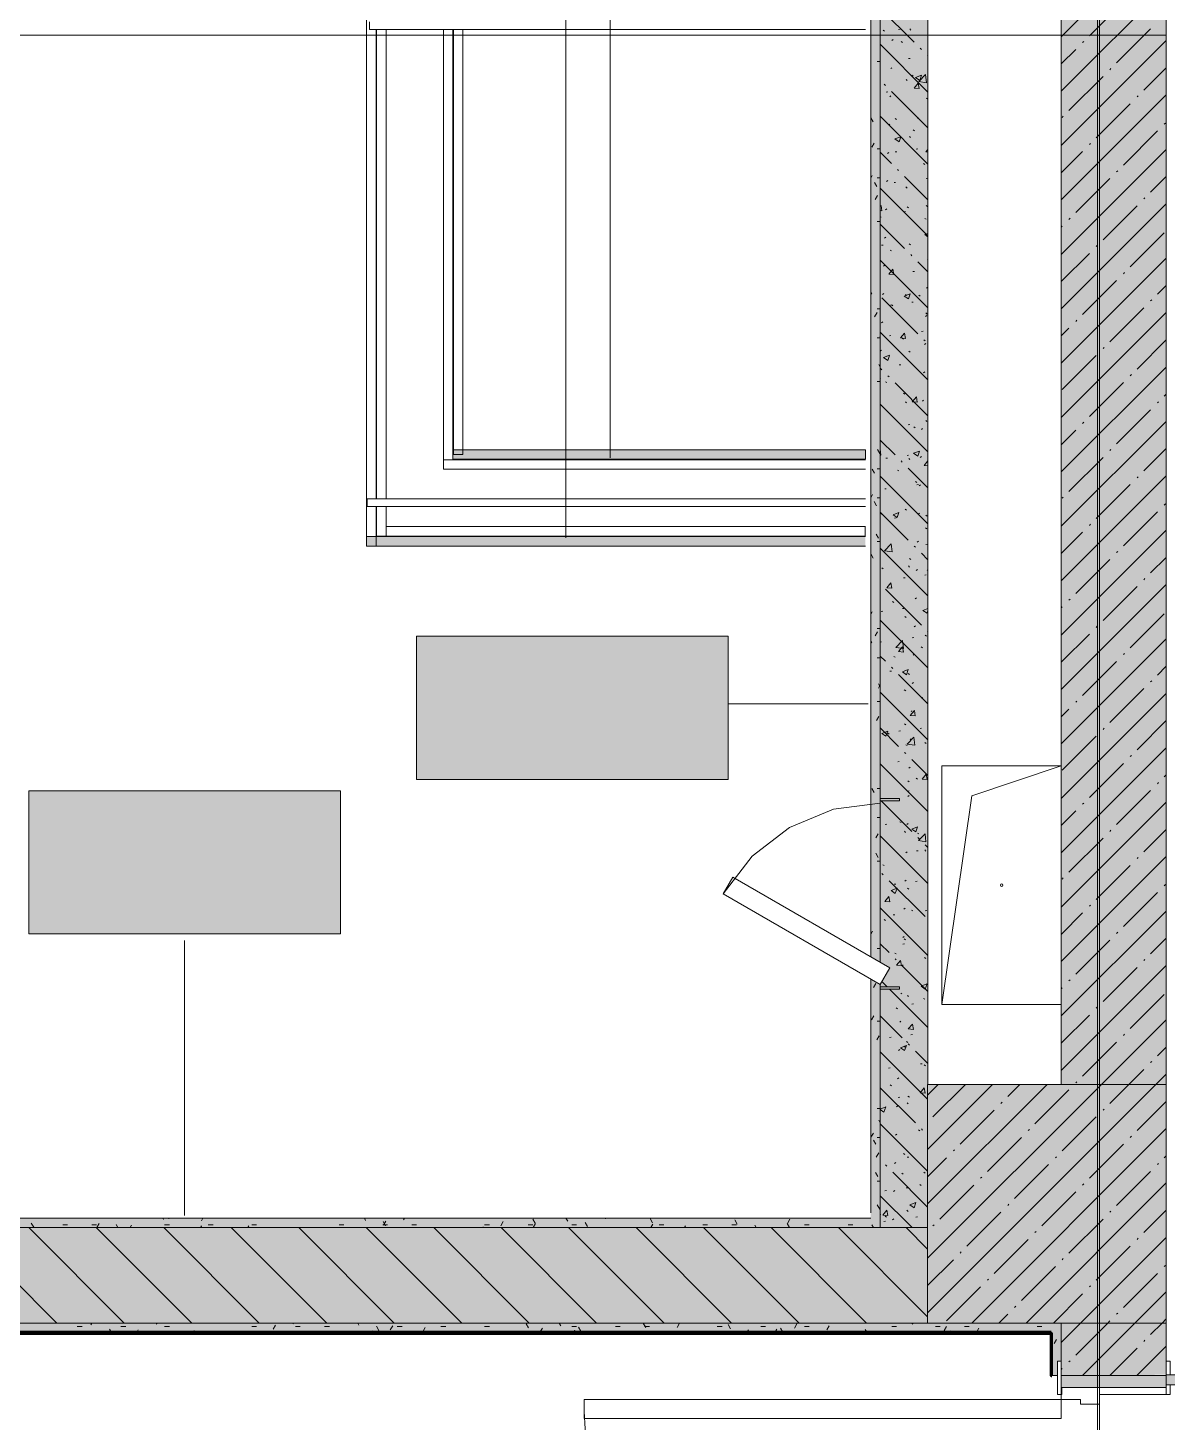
# Model space of a CAD drawing. Header units: millimetres. Extents: x -3817 to 677485, y -22715 to 103890.
# Drawn here: x 409597 to 411985, y 20311 to 23234 of the extents above; entities that cross this region are included whole.
import ezdxf

# ---------------------------------------------------------------- set-up
doc = ezdxf.new("R2010")
doc.units = ezdxf.units.MM
doc.layers.add('PDF _Геометрия', color=7, linetype='Continuous', true_color=0x1d1d1d)
doc.layers.add('PDF _Сплошная заливка', color=7, linetype='Continuous', true_color=0xffffff)

msp = doc.modelspace()

# ---------------------------------------------------------------- hatches: boundary and pattern name
at = {"layer": 'PDF _Сплошная заливка', "transparency": 33554559}
for points in [[(411482.9, 20719), (411482.9, 28819), (411383.6, 28819), (411383.6, 28269), (411423.6, 28269), (411423.6, 28264), (411383.6, 28264), (411383.6, 27825.2), (411403.6, 27813.6), (411383.6, 27779), (411383.6, 27774), (411423.6, 27774), (411423.6, 27769), (411383.6, 27769), (411383.6, 21619), (411423.6, 21619), (411423.6, 21614), (411383.6, 21614), (411383.6, 21275.2), (411403.6, 21263.6), (411383.6, 21229), (411383.6, 21224), (411423.6, 21224), (411423.6, 21219), (411383.6, 21219), (411383.6, 20719)], [(411482.9, 20519), (411982.9, 20519), (411982.9, 21019), (411482.9, 21019), (411482.9, 20927.5)], [(411271.2, 20719), (411363.6, 20719), (411363.6, 20739), (408452.9, 20739), (408452.9, 20719), (410521, 20719)], [(411762.9, 20384), (411982.9, 20384), (411982.9, 20409), (411762.9, 20409), (411762.9, 20389.6)]]:
    msp.add_hatch(color=256, dxfattribs=at).paths.add_polyline_path(points)
h = msp.add_hatch(color=256, dxfattribs=at)
h.paths.add_polyline_path([(411982.9, 17069), (411982.9, 17449), (411762.9, 17449), (411762.9, 17069)], flags=0)
h.paths.add_polyline_path([(411982.9, 21019), (411982.9, 24619), (411762.9, 24619), (411762.9, 21019), (411771.4, 21019)], flags=0)
h.paths.add_polyline_path([(411982.9, 25119), (411982.9, 28519), (411762.9, 28519), (411762.9, 25119), (411887, 25119)], flags=0)
h = msp.add_hatch(color=256, dxfattribs=at)
h.paths.add_polyline_path([(411383.6, 20719), (411383.6, 21229), (411363.6, 21240.6), (411363.6, 20719)], flags=0)
h.paths.add_polyline_path([(411383.6, 21275.2), (411383.6, 25339), (411363.6, 25339), (411363.6, 21286.7), (411381, 21276.7)], flags=0)
h = msp.add_hatch(color=256, dxfattribs=at)
h.paths.add_polyline_path([(411482.9, 20519), (411482.9, 20719), (407462.9, 20719), (407462.9, 20519), (411271.2, 20519)], flags=0)
h.paths.add_polyline_path([(402192.9, 20519), (402222.9, 20519), (402222.9, 20719), (401322.9, 20719), (401322.9, 20519), (401518.8, 20519)], flags=0)
h.paths.add_polyline_path([(403352.9, 20519), (405862.9, 20519), (405862.9, 20719), (403322.9, 20719), (403322.9, 20519)], flags=0)
h.paths.add_polyline_path([(400822.9, 20519), (400822.9, 20719), (394042.9, 20719), (394042.9, 20519), (400018.4, 20519)], flags=0)
h = msp.add_hatch(color=256, dxfattribs=at)
h.paths.add_polyline_path([(411742.9, 20499), (411742.9, 20519), (407492.9, 20518.9), (407492.9, 20511), (407462.9, 20511), (407462.9, 20499), (411741.9, 20499)], flags=0)
h.paths.add_polyline_path([(403352.9, 20499), (406362.9, 20499), (406362.9, 20511), (406332.9, 20511), (406332.9, 20519), (403352.9, 20518.8), (403352.9, 20511), (403322.9, 20511), (403322.9, 20499)], flags=0)
h.paths.add_polyline_path([(402222.9, 20499), (402222.9, 20511), (402192.9, 20511), (402192.9, 20519), (394042.9, 20519), (394042.9, 20499), (402192.9, 20499)], flags=0)
h = msp.add_hatch(color=256, dxfattribs=at)
h.paths.add_polyline_path([(411762.9, 17589), (411762.9, 19279), (411754.9, 19279), (411754.9, 19309), (411742.9, 19309), (411742.9, 17589)], flags=0)
h.paths.add_polyline_path([(411742.9, 20409), (411754.9, 20409), (411756.2, 20439), (411762.9, 20439), (411762.9, 20519), (411742.9, 20519), (411742.9, 20460.3)], flags=0)
h = msp.add_hatch(color=256, dxfattribs=at)
h.paths.add_polyline_path([(411762.9, 17449), (411982.9, 17449), (411982.9, 19309), (411762.9, 19309), (411762.9, 17569)], flags=0)
h.paths.add_polyline_path([(411762.9, 20409), (411982.9, 20410.6), (411982.9, 20519), (411762.9, 20519), (411762.9, 20410.6)], flags=0)

# ---------------------------------------------------------------- linework, layer by layer
at = {"layer": 'PDF _Геометрия', "color": 9, "lineweight": 9, "true_color": 0xc0c0c0}
for points in [[(411982.9, 20439), (411982.9, 20519), (411982.9, 28519), (411762.9, 28519), (411762.9, 25119)], [(411483.6, 21019), (411483.6, 24619)], [(411762.9, 24619), (411762.9, 21019)], [(410495.9, 22329), (410487.9, 22329), (410487.9, 23231), (410487.9, 22329), (410467.9, 22329), (410467.9, 23231), (410467.9, 22309), (411352.6, 22309), (410467.9, 22309), (410467.9, 22329), (411352.6, 22329), (410487.9, 22329), (410487.9, 22337)], [(411352.6, 22189), (410347.9, 22189), (410347.9, 22231), (410347.9, 22169), (410327.9, 22169)], [(410327.9, 22168), (410327.9, 22231), (410327.9, 22169), (411351.9, 22169), (411351.9, 22189)], [(411483.6, 21619), (411483.6, 21219)], [(411363.6, 20739), (408452.9, 20739)], [(407462.9, 20511), (407462.9, 20499), (411741.9, 20499)], [(411742.9, 20409), (411754.9, 20409)], [(411762.9, 20409), (411982.9, 20409)]]:
    msp.add_lwpolyline(points, dxfattribs=at)
at = {"layer": 'PDF _Геометрия', "color": 7, "lineweight": 9}
for points in [[(411383.6, 25039), (411383.6, 21275.2), (411383.6, 25339), (411363.6, 25339)], [(410306.9, 25008), (410306.9, 22148), (410306.9, 25008), (410326.9, 25008), (410326.9, 24147)], [(411363.6, 25019), (411363.6, 21286.7)], [(410724.5, 22165), (410724.5, 23301), (409981.8, 23631.5), (410817.8, 23361.6), (410817.8, 22333)], [(410312.9, 23231), (410312.9, 23247), (410312.9, 23231)], [(410312.9, 23231), (411352.6, 23231), (410312.9, 23231)], [(410326.9, 23231), (410326.9, 22247)], [(411352.6, 22350), (410508.9, 22350), (410508.9, 23231), (410508.9, 22340), (410488.9, 22340), (410488.9, 23231)], [(410307.9, 22247), (411352.6, 22247), (410307.9, 22247)], [(410307.9, 22231), (410307.9, 22247), (410307.9, 22231)], [(410307.9, 22231), (411352.6, 22231), (410307.9, 22231)], [(410326.9, 22231), (410326.9, 22148)], [(410306.9, 22168), (410306.9, 22148), (410306.9, 22168), (411352.6, 22168)], [(410326.9, 22148), (410306.9, 22148), (410326.9, 22148)], [(410308.4, 22148), (410327.9, 22148), (410308.4, 22148)], [(411358.1, 21816.9), (411065.1, 21816.9)], [(411512.9, 21187), (411575.4, 21624.5), (411762.9, 21687)], [(409925.6, 20744.5), (409925.6, 21321.2)], [(411363.6, 21240.6), (411363.6, 20750)], [(411363.6, 20719), (411383.6, 20719), (411383.6, 21229), (411383.6, 20719), (411482.9, 20719)], [(411742.9, 20519), (407492.9, 20519), (411742.9, 20519), (411762.9, 20519), (411762.9, 20439), (411762.9, 20519)], [(411742.9, 20499), (411742.9, 20409)]]:
    msp.add_lwpolyline(points, dxfattribs=at)
at = {"layer": 'PDF _Геометрия', "color": 253, "lineweight": 9, "true_color": 0xaaaaaa}
for points in [[(411838.6, 19067.2), (411838.6, 21334.1), (411838.6, 23834.1)], [(411842.9, 19067.2), (411842.9, 21334.1), (411842.9, 23834.1)], [(407455, 23219), (409482.9, 23219), (411982.9, 23219)], [(411383.6, 21609), (411285.3, 21596.1), (411193.6, 21558.1), (411114.9, 21497.7), (411054.5, 21419)]]:
    msp.add_lwpolyline(points, dxfattribs=at)
at = {"layer": 'PDF _Геометрия', "lineweight": 9}
for points in [[(411762.9, 23215.7), (411982.9, 23435.7)], [(411762.9, 23101.7), (411982.9, 23321.7)], [(411821.9, 23217.7), (411893.2, 23289)], [(411878.9, 23160.7), (411950.2, 23232)], [(411762.9, 22987.6), (411982.9, 23207.6)], [(411762.9, 23158.7), (411793.4, 23189.2)], [(411807.6, 23203.4), (411810, 23205.8)], [(411935.9, 23103.7), (411982.9, 23150.6)], [(411779.1, 23060.9), (411850.4, 23132.2)], [(411864.7, 23146.4), (411867, 23148.8)], [(411762.9, 22873.6), (411982.9, 23093.6)], [(411921.7, 23089.4), (411924.1, 23091.8)], [(411836.2, 23003.9), (411907.4, 23075.1)], [(411764.9, 23046.6), (411767.2, 23049)], [(411978.7, 23032.4), (411981.1, 23034.7)], [(411893.2, 22946.8), (411964.5, 23018.1)], [(411762.9, 22759.5), (411982.9, 22979.5)], [(411762.9, 22930.6), (411807.6, 22975.3)], [(411821.9, 22989.6), (411824.3, 22992)], [(411793.4, 22847), (411864.7, 22918.3)], [(411878.9, 22932.6), (411881.3, 22934.9)], [(411950.2, 22889.8), (411982.9, 22922.5)], [(411762.9, 22645.5), (411982.9, 22865.5)], [(411850.4, 22790), (411921.7, 22861.3)], [(411935.9, 22875.6), (411938.3, 22877.9)], [(411779.1, 22832.8), (411781.5, 22835.2)], [(411762.9, 22816.5), (411764.9, 22818.5)], [(411907.4, 22733), (411978.7, 22804.3)], [(411836.2, 22775.8), (411838.5, 22778.1)], [(411762.9, 22702.5), (411821.9, 22761.5)], [(411762.9, 22531.4), (411982.9, 22751.4)], [(411893.2, 22718.7), (411895.5, 22721.1)], [(411807.6, 22633.2), (411878.9, 22704.5)], [(411964.5, 22676), (411982.9, 22694.4)], [(411950.2, 22661.7), (411952.6, 22664.1)], [(411762.9, 22417.4), (411982.9, 22637.4)], [(411864.7, 22576.2), (411935.9, 22647.5)], [(411762.9, 22588.4), (411779.1, 22604.7)], [(411793.4, 22618.9), (411795.8, 22621.3)], [(411921.7, 22519.1), (411982.9, 22580.3)], [(411764.9, 22476.4), (411836.2, 22547.7)], [(411850.4, 22561.9), (411852.8, 22564.3)], [(411762.9, 22303.3), (411982.9, 22523.3)], [(411907.4, 22504.9), (411909.8, 22507.3)], [(411821.9, 22419.4), (411893.2, 22490.6)], [(411964.5, 22447.9), (411966.8, 22450.2)], [(411978.7, 22462.1), (411982.9, 22466.3)], [(411878.9, 22362.3), (411950.2, 22433.6)], [(411762.9, 22189.3), (411982.9, 22409.3)], [(411762.9, 22360.3), (411793.4, 22390.8)], [(411807.6, 22405.1), (411810, 22407.5)], [(411779.1, 22262.5), (411850.4, 22333.8)], [(411864.7, 22348.1), (411867, 22350.4)], [(411935.9, 22305.3), (411982.9, 22352.2)], [(411762.9, 22075.2), (411982.9, 22295.2)], [(411836.2, 22205.5), (411907.4, 22276.8)], [(411921.7, 22291.1), (411924.1, 22293.4)], [(411764.9, 22248.3), (411767.2, 22250.7)], [(411893.2, 22148.5), (411964.5, 22219.8)], [(411978.7, 22234), (411981.1, 22236.4)], [(411821.9, 22191.3), (411824.3, 22193.6)], [(411762.9, 21961.2), (411982.9, 22181.2)], [(411762.9, 22132.2), (411807.6, 22177)], [(411878.9, 22134.2), (411881.3, 22136.6)], [(411793.4, 22048.7), (411864.7, 22120)], [(411950.2, 22091.5), (411982.9, 22124.2)], [(411935.9, 22077.2), (411938.3, 22079.6)], [(411762.9, 21847.1), (411982.9, 22067.1)], [(411850.4, 21991.7), (411921.7, 22063)], [(411762.9, 22018.2), (411764.9, 22020.2)], [(411779.1, 22034.4), (411781.5, 22036.8)], [(411907.4, 21934.6), (411978.7, 22005.9)], [(411762.9, 21904.2), (411821.9, 21963.2)], [(411762.9, 21733.1), (411982.9, 21953.1)], [(411836.2, 21977.4), (411838.5, 21979.8)], [(411893.2, 21920.4), (411895.5, 21922.8)], [(411807.6, 21834.9), (411878.9, 21906.1)], [(411964.5, 21877.6), (411982.9, 21896.1)], [(411950.2, 21863.4), (411952.6, 21865.7)], [(411762.9, 21619), (411982.9, 21839)], [(411864.7, 21777.8), (411935.9, 21849.1)], [(411762.9, 21790.1), (411779.1, 21806.3)], [(411793.4, 21820.6), (411795.8, 21823)], [(411921.7, 21720.8), (411982.9, 21782)], [(411764.9, 21678), (411836.2, 21749.3)], [(411850.4, 21763.6), (411852.8, 21765.9)], [(411762.9, 21505), (411982.9, 21725)], [(411821.9, 21621), (411893.2, 21692.3)], [(411907.4, 21706.5), (411909.8, 21708.9)], [(411978.7, 21663.8), (411982.9, 21668)], [(411878.9, 21564), (411950.2, 21635.3)], [(411964.5, 21649.5), (411966.8, 21651.9)], [(411762.9, 21390.9), (411982.9, 21610.9)], [(411807.6, 21606.8), (411810, 21609.1)], [(411762.9, 21562), (411793.4, 21592.5)], [(411864.7, 21549.7), (411867, 21552.1)], [(411935.9, 21507), (411982.9, 21553.9)], [(411779.1, 21464.2), (411850.4, 21535.5)], [(411762.9, 21276.9), (411982.9, 21496.9)], [(411921.7, 21492.7), (411924.1, 21495.1)], [(411836.2, 21407.2), (411907.4, 21478.5)], [(411764.9, 21449.9), (411767.2, 21452.3)], [(411978.7, 21435.7), (411981.1, 21438.1)], [(411893.2, 21350.1), (411964.5, 21421.4)], [(411762.9, 21162.8), (411982.9, 21382.8)], [(411762.9, 21333.9), (411807.6, 21378.7)], [(411821.9, 21392.9), (411824.3, 21395.3)], [(411878.9, 21335.9), (411881.3, 21338.3)], [(411793.4, 21250.4), (411864.7, 21321.6)], [(411950.2, 21293.1), (411982.9, 21325.8)], [(411935.9, 21278.9), (411938.3, 21281.2)], [(411762.9, 21048.8), (411982.9, 21268.8)], [(411850.4, 21193.3), (411921.7, 21264.6)], [(411762.9, 21219.9), (411764.9, 21221.8)], [(411779.1, 21236.1), (411781.5, 21238.5)], [(411907.4, 21136.3), (411978.7, 21207.6)], [(411762.9, 21105.8), (411821.9, 21164.8)], [(411836.2, 21179.1), (411838.5, 21181.4)], [(411482.9, 20654.7), (411847.2, 21019), (411982.9, 21154.7)], [(411807.6, 21036.5), (411878.9, 21107.8)], [(411893.2, 21122), (411895.5, 21124.4)], [(411964.5, 21079.3), (411982.9, 21097.7)], [(411864.7, 20979.5), (411904.2, 21019), (411935.9, 21050.8)], [(411950.2, 21065), (411952.6, 21067.4)], [(411482.9, 20540.7), (411961.2, 21019), (411982.9, 21040.7)], [(411482.9, 20996.9), (411505, 21019)], [(411482.9, 20882.8), (411619.1, 21019)], [(411482.9, 20768.8), (411733.1, 21019)], [(411494, 20951), (411562, 21019)], [(411650.8, 20993.7), (411676.1, 21019)], [(411793.4, 21022.3), (411795.8, 21024.6)], [(411707.8, 20936.7), (411779.1, 21008)], [(411551, 20893.9), (411622.3, 20965.2)], [(411636.6, 20979.5), (411638.9, 20981.9)], [(411850.4, 20965.2), (411852.8, 20967.6)], [(411921.7, 20922.5), (411982.9, 20983.7)], [(411764.9, 20879.7), (411836.2, 20951)], [(411575.3, 20519), (411982.9, 20926.6)], [(411608.1, 20836.9), (411679.3, 20908.2)], [(411693.6, 20922.5), (411696, 20924.8)], [(411907.4, 20908.2), (411909.8, 20910.6)], [(411536.8, 20879.7), (411539.1, 20882.1)], [(411821.9, 20822.7), (411893.2, 20893.9)], [(411482.9, 20825.8), (411522.5, 20865.4)], [(411665.1, 20779.9), (411736.4, 20851.2)], [(411750.6, 20865.4), (411753, 20867.8)], [(411964.5, 20851.2), (411966.8, 20853.5)], [(411978.7, 20865.4), (411982.9, 20869.6)], [(411593.8, 20822.7), (411596.2, 20825)], [(411689.3, 20519), (411982.9, 20812.6)], [(411878.9, 20765.6), (411950.2, 20836.9)], [(411508.3, 20737.1), (411579.5, 20808.4)], [(411722.1, 20722.9), (411793.4, 20794.2)], [(411807.6, 20808.4), (411810, 20810.8)], [(411650.8, 20765.6), (411653.2, 20768)], [(411864.7, 20751.4), (411867, 20753.8)], [(411935.9, 20708.6), (411982.9, 20755.6)], [(411494, 20722.9), (411496.4, 20725.2)], [(411565.3, 20680.1), (411636.6, 20751.4)], [(411779.1, 20665.8), (411850.4, 20737.1)], [(409657.7, 20519), (409457.7, 20719)], [(409799.2, 20519), (409599.2, 20719)], [(409940.6, 20519), (409740.6, 20719)], [(410082, 20519), (409882, 20719)], [(410223.4, 20519), (410023.4, 20719)], [(410364.8, 20519), (410164.8, 20719)], [(410506.3, 20519), (410306.3, 20719)], [(410647.7, 20519), (410447.7, 20719)], [(410789.1, 20519), (410589.1, 20719)], [(410930.5, 20519), (410730.5, 20719)], [(411072, 20519), (410872, 20719)], [(411213.4, 20519), (411013.4, 20719)], [(411354.8, 20519), (411154.8, 20719)], [(411482.9, 20532.3), (411296.2, 20719)], [(411482.9, 20673.8), (411437.6, 20719)], [(411707.8, 20708.6), (411710.2, 20711)], [(411762.9, 20478.5), (411803.4, 20519), (411982.9, 20698.5)], [(411921.7, 20694.4), (411924.1, 20696.7)], [(411551, 20665.8), (411553.4, 20668.2)], [(411622.3, 20623.1), (411693.6, 20694.4)], [(411836.2, 20608.8), (411907.4, 20680.1)], [(411482.9, 20597.7), (411536.8, 20651.6)], [(411679.3, 20566.1), (411750.6, 20637.3)], [(411764.9, 20651.6), (411767.2, 20654)], [(411978.7, 20637.3), (411981.1, 20639.7)], [(411608.1, 20608.8), (411610.4, 20611.2)], [(411893.2, 20551.8), (411964.5, 20623.1)], [(411522.5, 20523.3), (411593.8, 20594.6)], [(411746.3, 20519), (411807.6, 20580.3)], [(411807.4, 20409), (411917.4, 20519), (411982.9, 20584.5)], [(411821.9, 20594.6), (411824.3, 20596.9)], [(411665.1, 20551.8), (411667.5, 20554.2)], [(411632.3, 20519), (411650.8, 20537.5)], [(411793.4, 20452), (411860.4, 20519), (411864.7, 20523.3)], [(411878.9, 20537.5), (411881.3, 20539.9)], [(411950.2, 20494.8), (411974.4, 20519), (411982.9, 20527.5)], [(411864.4, 20409), (411921.7, 20466.3)], [(411921.5, 20409), (411982.9, 20470.4)], [(411935.9, 20480.5), (411938.3, 20482.9)], [(411779.1, 20437.8), (411781.5, 20440.1)], [(411762.9, 20421.5), (411764.9, 20423.5)], [(411978.5, 20409), (411978.7, 20409.2)]]:
    msp.add_lwpolyline(points, dxfattribs=at)
at = {"layer": 'PDF _Геометрия', "color": 252, "lineweight": 9, "true_color": 0x878787}
for points in [[(411454.8, 23204), (411383.6, 23275.2)], [(411389.9, 23229.3), (411392.7, 23227.5)], [(411407.6, 23208), (411410.3, 23210)], [(411422.1, 23231.1), (411425.4, 23231.5)], [(411445.2, 23232), (411447.7, 23229.7)], [(411483.6, 23099.8), (411383.6, 23199.8)], [(411427.4, 23205.4), (411430.2, 23203.6)], [(411469.9, 23188.9), (411467.4, 23191.4)], [(411405.5, 23148.8), (411408.1, 23150.8)], [(411442.7, 23169.8), (411446, 23170.3)], [(411483.6, 23175.2), (411482.5, 23176.3)], [(411437.9, 23125.9), (411440.3, 23123.7)], [(411449.5, 23134.9), (411452.3, 23133.1)], [(411466.4, 23124.3), (411457.6, 23130.3), (411470, 23135.1)], [(411480.5, 23119.4), (411464.7, 23121.9), (411478.5, 23136.3)], [(411466.4, 23124.3), (411470, 23135)], [(411480.5, 23119.4), (411478.6, 23136.3)], [(411394.5, 23113.5), (411392, 23116)], [(411395.9, 23099.7), (411399.2, 23100.2)], [(411403.3, 23089.6), (411405.9, 23091.6)], [(411482.5, 23025.5), (411407.1, 23100.9)], [(411465.4, 23107.2), (411454.8, 23108.1), (411463.3, 23118.3)], [(411465.4, 23107.1), (411463.3, 23118.2)], [(411480.5, 23086.9), (411483, 23084.6)], [(411483.6, 22948.9), (411383.6, 23048.9)], [(411414.8, 23044), (411417.7, 23042.2)], [(411461.4, 23044.4), (411464.7, 23044.8)], [(411401.1, 23030.4), (411403.8, 23032.4)], [(411423.2, 22995.4), (411414.3, 23001.4), (411426.8, 23006.1)], [(411423.2, 22995.3), (411426.8, 23006.1)], [(411444.7, 23006.9), (411447.2, 23004.6)], [(411452.3, 23020.2), (411455.2, 23018.4)], [(411414.6, 22974.2), (411418, 22974.7)], [(411459.1, 22980.1), (411462.5, 22980.5)], [(411483.6, 22974), (411479.4, 22974.3), (411483.6, 22979.3)], [(411407.1, 22950), (411383.6, 22973.5)], [(411399, 22971.2), (411401.6, 22973.2)], [(411474.4, 22949.7), (411477.2, 22947.9)], [(411422.1, 22935), (411419.6, 22937.5)], [(411483.6, 22873.5), (411434.7, 22922.4)], [(411479.7, 22918.8), (411483, 22919.3)], [(411483.6, 22798), (411383.6, 22898)], [(411396.8, 22912), (411399.5, 22914.1)], [(411412.4, 22910), (411415.7, 22910.4)], [(411437.4, 22900.8), (411439.8, 22898.5)], [(411383.6, 22860.1), (411385.1, 22862)], [(411387.2, 22850.8), (411385.2, 22861.9)], [(411439.8, 22858.8), (411442.6, 22857)], [(411480, 22861.7), (411482.4, 22859.5)], [(411383.6, 22851.1), (411387.2, 22850.8)], [(411383.6, 22838.1), (411385.2, 22837.1)], [(411394.6, 22852.8), (411397.3, 22854.9)], [(411432.9, 22848.7), (411436.3, 22849.2)], [(411477.2, 22834.9), (411480.1, 22833.1)], [(411434.7, 22771.5), (411383.6, 22822.6)], [(411483.6, 22796.5), (411477.2, 22800.8), (411483.6, 22803.3)], [(411386.2, 22778.6), (411389.5, 22779)], [(411392.5, 22793.6), (411395.1, 22795.7)], [(411444.2, 22781.7), (411446.6, 22779.4)], [(411483.6, 22647.1), (411383.6, 22747.1)], [(411404.4, 22768.4), (411407.2, 22766.6)], [(411449.8, 22756.4), (411447.3, 22758.9)], [(411483.6, 22722.6), (411462.4, 22743.9)], [(411482.7, 22747.8), (411483.6, 22748.5)], [(411390.3, 22734.4), (411393, 22736.5)], [(411411.9, 22717.1), (411401.2, 22718), (411409.8, 22728.2)], [(411411.9, 22717), (411409.8, 22728.2)], [(411451.7, 22723.2), (411455, 22723.7)], [(411480.5, 22688.6), (411483.2, 22690.6)], [(411462.4, 22593), (411386.9, 22668.4)], [(411388.2, 22675.3), (411390.8, 22677.3)], [(411404.9, 22653.1), (411408.2, 22653.6)], [(411407.2, 22653.7), (411410.1, 22651.9)], [(411442.8, 22665.9), (411433.9, 22671.9), (411446.4, 22676.7)], [(411436.8, 22675.6), (411439.3, 22673.4)], [(411442.8, 22665.9), (411446.4, 22676.6)], [(411449.4, 22659), (411452.7, 22659.4)], [(411464.7, 22673.6), (411467.5, 22671.8)], [(411478.3, 22629.4), (411481, 22631.4)], [(411479.4, 22636.6), (411481.9, 22634.3)], [(411483.6, 22496.3), (411383.6, 22596.3)], [(411386, 22616.1), (411388.7, 22618.1)], [(411470, 22597.7), (411473.3, 22598.2)], [(411402.6, 22588.9), (411406, 22589.3)], [(411436.5, 22583.4), (411425.9, 22584.3), (411434.5, 22594.5)], [(411429.3, 22583.2), (411432.1, 22581.4)], [(411436.6, 22583.3), (411434.5, 22594.4)], [(411477.5, 22577.9), (411474.9, 22580.4)], [(411476.2, 22570.2), (411478.8, 22572.3)], [(411383.8, 22556.9), (411386.5, 22558.9)], [(411399.5, 22537), (411390.7, 22543), (411403.1, 22547.8)], [(411399.5, 22536.9), (411403.1, 22547.7)], [(411443.6, 22556.6), (411446.1, 22554.3)], [(411386.9, 22517.6), (411383.6, 22520.9)], [(411423.2, 22527.6), (411426.5, 22528)], [(411474, 22511), (411476.7, 22513.1)], [(411383.6, 22499.2), (411384.3, 22499.7)], [(411394.7, 22492.3), (411397.5, 22490.5)], [(411402, 22502.5), (411399.5, 22505)], [(411483.6, 22420.9), (411414.6, 22489.9)], [(411432.2, 22468.4), (411435, 22466.6)], [(411436.3, 22450.5), (411438.8, 22448.2)], [(411461.2, 22449.6), (411450.6, 22450.5), (411459.2, 22460.8)], [(411461.2, 22449.5), (411459.2, 22460.7)], [(411471.9, 22451.8), (411474.5, 22453.9)], [(411483.6, 22345.4), (411383.6, 22445.4)], [(411441.9, 22402.1), (411445.3, 22402.6)], [(411454.2, 22397.9), (411457, 22396.1)], [(411469.7, 22392.6), (411472.4, 22394.7)], [(411478.9, 22411.4), (411481.4, 22409.2)], [(411414.6, 22339), (411383.6, 22370)], [(411385.1, 22338.3), (411383.6, 22350.8)], [(411383.6, 22338.6), (411385, 22338.4)], [(411395.2, 22332), (411398.5, 22332.4)], [(411439.7, 22337.9), (411443, 22338.3)], [(411462.4, 22336.5), (411453.5, 22342.5), (411466, 22347.2)], [(411462.4, 22336.4), (411466, 22347.2)], [(411467.5, 22333.5), (411470.2, 22335.5)], [(411419.6, 22307.1), (411422.4, 22305.3)], [(411429.7, 22323.9), (411427.2, 22326.5)], [(411483.6, 22270), (411442.3, 22311.4)], [(411443.1, 22331.4), (411445.6, 22329.2)], [(411475.3, 22316.8), (411483.6, 22326.8)], [(411475.3, 22316.8), (411483.6, 22316.1)], [(411483.6, 22194.5), (411383.6, 22294.5)], [(411457.1, 22283.2), (411459.9, 22281.4)], [(411460.2, 22276.6), (411463.6, 22277)], [(411465.4, 22274.3), (411468, 22276.3)], [(411392.9, 22267.7), (411396.2, 22268.2)], [(411442.3, 22160.5), (411383.6, 22219.2)], [(411384.2, 22216.7), (411387, 22214.9)], [(411419.1, 22207.6), (411410.3, 22213.5), (411422.7, 22218.3)], [(411419.1, 22207.5), (411422.7, 22218.2)], [(411435.8, 22225.3), (411438.3, 22223.1)], [(411463.2, 22215.1), (411465.9, 22217.1)], [(411413.5, 22206.5), (411416.8, 22206.9)], [(411478.4, 22186.3), (411480.9, 22184)], [(411479.1, 22212.7), (411482, 22210.9)], [(411461, 22155.9), (411463.7, 22157.9)], [(411483.6, 22043.7), (411383.6, 22143.7)], [(411408.6, 22135.7), (411392.8, 22138.2), (411406.7, 22152.6)], [(411408.6, 22135.7), (411406.7, 22152.6)], [(411457.3, 22145.4), (411454.8, 22147.9)], [(411483.6, 22119.2), (411469.9, 22132.8)], [(411479, 22151.1), (411482.3, 22151.6)], [(411387.1, 22102), (411389.9, 22100.2)], [(411442.6, 22106.3), (411445.1, 22104)], [(411444.5, 22121.8), (411447.3, 22120)], [(411458.9, 22096.7), (411461.5, 22098.7)], [(411482, 22098), (411483.6, 22096.9)], [(411407.7, 22059.6), (411397.1, 22060.5), (411405.6, 22070.7)], [(411407.7, 22059.5), (411405.7, 22070.6)], [(411432.2, 22081), (411435.5, 22081.4)], [(411476.7, 22086.9), (411480, 22087.3)], [(411469.9, 21982), (411394.5, 22057.4)], [(411456.7, 22037.5), (411459.4, 22039.6)], [(411385.4, 22010.9), (411388.8, 22011.3)], [(411409.1, 22031.5), (411412, 22029.7)], [(411430, 22016.7), (411433.3, 22017.2)], [(411482, 22007), (411473.1, 22013), (411483.6, 22017)], [(411482, 22007), (411483.6, 22011.8)], [(411483.6, 21892.8), (411383.6, 21992.8)], [(411435.3, 22000.2), (411437.7, 21997.9)], [(411450.5, 21955.5), (411453.8, 21955.9)], [(411454.6, 21978.3), (411457.2, 21980.4)], [(411477.9, 21961.1), (411480.3, 21958.9)], [(411483.6, 21968.3), (411482.5, 21969.4)], [(411383.6, 21946.7), (411386.5, 21947)], [(411432.2, 21933.1), (411416.4, 21935.6), (411430.2, 21950)], [(411432.4, 21925.8), (411421.7, 21926.7), (411430.3, 21937)], [(411432.2, 21933), (411430.2, 21949.9)], [(411432.4, 21925.7), (411430.3, 21936.9)], [(411469.4, 21936.6), (411472.2, 21934.8)], [(411394.5, 21906.5), (411383.6, 21917.4)], [(411409.6, 21891.5), (411407.1, 21894)], [(411412, 21916.7), (411414.8, 21914.9)], [(411452.4, 21919.1), (411455.1, 21921.2)], [(411403.7, 21885.3), (411407.1, 21885.8)], [(411483.6, 21817.4), (411422.1, 21878.9)], [(411438.7, 21878.1), (411429.9, 21884.1), (411442.3, 21888.9)], [(411438.7, 21878.1), (411442.3, 21888.8)], [(411442.1, 21881.1), (411444.5, 21878.9)], [(411483.6, 21741.9), (411383.6, 21841.9)], [(411434, 21846.2), (411436.9, 21844.4)], [(411450.2, 21859.9), (411452.9, 21862)], [(411469.3, 21830), (411472.6, 21830.4)], [(411457, 21792.1), (411446.4, 21793), (411455, 21803.2)], [(411448.1, 21800.8), (411450.7, 21802.8)], [(411457, 21792), (411455, 21803.2)], [(411422.1, 21728), (411383.6, 21766.6)], [(411395.5, 21749.2), (411386.6, 21755.1), (411399.1, 21759.9)], [(411395.5, 21749.1), (411399.1, 21759.9)], [(411399.4, 21755.4), (411402.3, 21753.6)], [(411422.5, 21759.9), (411425.8, 21760.3)], [(411434.7, 21775), (411437.2, 21772.8)], [(411455.8, 21730.5), (411439.9, 21732.9), (411453.8, 21747.4)], [(411455.8, 21730.4), (411453.8, 21747.3)], [(411467, 21765.7), (411470.3, 21766.2)], [(411436.9, 21731.5), (411439.7, 21729.7)], [(411445.9, 21741.6), (411448.6, 21743.6)], [(411477.3, 21736), (411479.8, 21733.7)], [(411483.6, 21591.1), (411383.6, 21691.1)], [(411420.2, 21695.6), (411423.5, 21696)], [(411437.2, 21712.9), (411434.7, 21715.4)], [(411483.6, 21666.6), (411449.8, 21700.4)], [(411443.7, 21682.4), (411446.4, 21684.4)], [(411459, 21661), (411461.8, 21659.2)], [(411481.7, 21658.3), (411471.1, 21659.3), (411479.6, 21669.5)], [(411481.7, 21658.3), (411479.7, 21669.4)], [(411440.8, 21634.4), (411444.1, 21634.8)], [(411441.5, 21656), (411444, 21653.7)], [(411449.8, 21549.5), (411385.3, 21614)], [(411441.6, 21623.2), (411444.2, 21625.2)], [(411394, 21564.2), (411397.3, 21564.7)], [(411424.3, 21570.1), (411427.2, 21568.3)], [(411434.2, 21549.9), (411436.7, 21547.6)], [(411439.4, 21564), (411442.1, 21566)], [(411458.3, 21548.7), (411449.5, 21554.6), (411461.9, 21559.4)], [(411458.3, 21548.6), (411461.9, 21559.3)], [(411461.8, 21546.2), (411464.7, 21544.4)], [(411479.3, 21527.8), (411463.5, 21530.3), (411477.4, 21544.7)], [(411479.3, 21527.8), (411477.4, 21544.7)], [(411483.6, 21440.2), (411383.6, 21540.2)], [(411464.9, 21534.4), (411462.4, 21536.9)], [(411483.6, 21515.7), (411477.5, 21521.8)], [(411437.3, 21504.8), (411439.9, 21506.9)], [(411459.5, 21508.9), (411462.9, 21509.3)], [(411476.8, 21510.9), (411479.3, 21508.6)], [(411389.5, 21459), (411386.9, 21461.5)], [(411389, 21479.8), (411391.8, 21477.9)], [(411477.5, 21371), (411402, 21446.4)], [(411415.1, 21419.7), (411406.2, 21425.7), (411418.7, 21430.5)], [(411412.8, 21438.8), (411416.1, 21439.2)], [(411415.1, 21419.7), (411418.7, 21430.4)], [(411435.1, 21445.6), (411437.8, 21447.7)], [(411441, 21430.8), (411443.5, 21428.6)], [(411457.3, 21444.6), (411460.6, 21445.1)], [(411403.5, 21402), (411392.9, 21402.9), (411401.5, 21413.2)], [(411403.5, 21401.9), (411401.5, 21413.1)], [(411483.6, 21289.3), (411383.6, 21389.3)], [(411410.5, 21374.5), (411413.8, 21374.9)], [(411432.9, 21386.4), (411435.6, 21388.5)], [(411449.3, 21384.9), (411452.1, 21383.1)], [(411477.8, 21383.4), (411481.2, 21383.8)], [(411391.8, 21365), (411394.7, 21363.2)], [(411402, 21295.5), (411383.6, 21313.9)], [(411430.8, 21327.3), (411433.4, 21329.3)], [(411431.1, 21313.2), (411434.4, 21313.7)], [(411433.7, 21324.7), (411436.2, 21322.5)], [(411413.9, 21294.5), (411416.7, 21292.7)], [(411417.1, 21280.4), (411414.6, 21282.9)], [(411428.2, 21268.3), (411417.6, 21269.2), (411426.1, 21279.4)], [(411428.2, 21268.2), (411426.1, 21279.4)], [(411476.3, 21285.7), (411478.8, 21283.4)], [(411428.6, 21268.1), (411431.3, 21270.1)], [(411483.6, 21213.9), (411429.7, 21267.9)], [(411398.1, 21224), (411387.1, 21235)], [(411477.9, 21219.2), (411469.1, 21225.2), (411481.5, 21230)], [(411477.9, 21219.2), (411481.6, 21229.9)], [(411483.6, 21138.5), (411403.1, 21219)], [(411426.5, 21208.9), (411429.1, 21210.9)], [(411440.5, 21205.7), (411443, 21203.4)], [(411474.2, 21199.6), (411477, 21197.8)], [(411429.7, 21117), (411383.6, 21163.1)], [(411416.7, 21179.8), (411419.6, 21178)], [(411449.8, 21187.8), (411453.1, 21188.2)], [(411424.3, 21149.7), (411426.9, 21151.7)], [(411452.9, 21134.5), (411442.2, 21135.5), (411450.8, 21145.7)], [(411452.9, 21134.5), (411450.8, 21145.6)], [(411403, 21117.6), (411406.3, 21118.1)], [(411438.8, 21109.3), (411441.6, 21107.5)], [(411444.8, 21101.9), (411442.3, 21104.4)], [(411447.5, 21123.5), (411450.9, 21123.9)], [(411482.9, 20988.3), (411383.6, 21087.6)], [(411422.1, 21090.5), (411424.8, 21092.5)], [(411434.7, 21090.3), (411425.8, 21096.3), (411438.3, 21101)], [(411433.2, 21099.6), (411435.6, 21097.3)], [(411434.7, 21090.2), (411438.3, 21101)], [(411483.6, 21063.1), (411457.3, 21089.3)], [(411400.8, 21053.4), (411404.1, 21053.8)], [(411468.1, 21062.2), (411471.4, 21062.7)], [(411475.8, 21060.6), (411478.2, 21058.3)], [(411404.2, 21018.4), (411407, 21016.6)], [(411420, 21031.3), (411422.6, 21033.3)], [(411457.3, 20938.5), (411383.6, 21012.2)], [(411421.3, 20992.1), (411424.7, 20992.5)], [(411441.7, 20994.5), (411444.5, 20992.7)], [(411477.5, 21000.8), (411466.9, 21001.7), (411475.5, 21011.9)], [(411477.5, 21000.7), (411475.5, 21011.9)], [(411383.6, 20967.7), (411395, 20972.1)], [(411383.6, 20966.6), (411391.4, 20961.4)], [(411391.4, 20961.3), (411395, 20972)], [(411417.8, 20972.1), (411420.5, 20974.2)], [(411440, 20980.5), (411442.4, 20978.3)], [(411482.9, 20837.4), (411383.6, 20936.7)], [(411415.6, 20912.9), (411418.3, 20915)], [(411463.7, 20924), (411466.5, 20922.2)], [(411472.4, 20923.4), (411469.9, 20925.9)], [(411432.6, 20874.5), (411435.1, 20872.2)], [(411397, 20847.9), (411394.5, 20850.5)], [(411413.5, 20853.7), (411416.1, 20855.8)], [(411440.1, 20866.6), (411443.4, 20867.1)], [(411482.9, 20762.1), (411409.6, 20835.4)], [(411429.1, 20833.2), (411431.9, 20831.4)], [(411475.2, 20835.4), (411477.7, 20833.1)], [(411450.5, 20719), (411383.6, 20785.9)], [(411393.3, 20796.5), (411396.6, 20796.9)], [(411411.3, 20794.6), (411414, 20796.6)], [(411437.8, 20802.4), (411441.1, 20802.8)], [(411466.6, 20809.3), (411469.4, 20807.5)], [(411399.3, 20744.5), (411388.7, 20745.4), (411397.3, 20755.6)], [(411399.3, 20744.4), (411397.3, 20755.5)], [(411439.4, 20755.4), (411441.9, 20753.1)], [(411454.3, 20760.8), (411445.4, 20766.8), (411457.9, 20771.6)], [(411454.3, 20760.8), (411457.9, 20771.5)], [(411383.9, 20746.7), (411383.6, 20749.1)], [(411383.6, 20746.8), (411383.9, 20746.8)], [(411391, 20732.2), (411394.4, 20732.7)], [(411393.7, 20742.8), (411396.5, 20741)], [(411409.2, 20735.4), (411411.8, 20737.4)], [(411458.4, 20741.1), (411461.7, 20741.5)]]:
    msp.add_lwpolyline(points, dxfattribs=at)
at = {"layer": 'PDF _Геометрия', "color": 9, "lineweight": 9, "true_color": 0xc0c0c0}
for points in [[(410327.9, 22247), (410327.9, 23231)], [(410347.9, 22247), (410347.9, 22309), (410347.9, 23231)], [(410347.9, 22189), (411351.9, 22189), (411351.9, 22169), (410347.9, 22169)], [(411363.6, 20719), (408452.9, 20719)]]:
    msp.add_lwpolyline(points, close=True, dxfattribs=at)
at = {"layer": 'PDF _Геометрия', "color": 253, "lineweight": 9, "true_color": 0x9b9b9b}
for points in [[(411377.2, 23163.6), (411383.6, 23163.6)], [(411363.7, 23102.6), (411363.6, 23102.3)], [(411368.5, 23037.6), (411363.6, 23046)], [(411370.8, 22992.9), (411365.8, 22984.2)], [(411377.2, 22980.7), (411383.6, 22980.7)], [(411366.7, 22924.8), (411363.6, 22919.4)], [(411377.2, 22919.7), (411383.6, 22919.7)], [(411376.6, 22901.5), (411371.6, 22910.2)], [(411377.9, 22883.2), (411372.8, 22874.5)], [(411377.2, 22828.3), (411383.6, 22828.3)], [(411365.6, 22679.1), (411363.6, 22675.6)], [(411376.8, 22637.5), (411371.8, 22628.8)], [(411377.2, 22645.4), (411383.6, 22645.4)], [(411377.2, 22584.4), (411383.6, 22584.4)], [(411383.6, 22588.3), (411382.9, 22587.1)], [(411383.6, 22523.7), (411380.9, 22528.4)], [(411377.2, 22493), (411383.6, 22493)], [(411382.9, 22342), (411377.9, 22350.7)], [(411371.8, 22300.4), (411366.7, 22309.1)], [(411377.2, 22310.1), (411383.6, 22310.1)], [(411367.5, 22255.7), (411363.6, 22248.9)], [(411377.2, 22249.2), (411383.6, 22249.2)], [(411375.8, 22232.3), (411370.8, 22241)], [(411379.9, 22164.3), (411374.9, 22173)], [(411377.2, 22157.7), (411383.6, 22157.7)], [(411368.8, 22122.7), (411363.7, 22131.4)], [(411366.4, 22009.9), (411363.6, 22005)], [(411377.6, 21968.3), (411372.6, 21959.6)], [(411377.2, 21974.8), (411383.6, 21974.8)], [(411365.8, 21945), (411363.6, 21948.7)], [(411377.2, 21913.9), (411383.6, 21913.9)], [(411383.6, 21856.8), (411379.6, 21849.9)], [(411383.6, 21853.1), (411380.1, 21859.2)], [(411377.2, 21822.4), (411383.6, 21822.4)], [(411380.6, 21790.6), (411375.5, 21781.9)], [(411371, 21631.2), (411365.9, 21639.9)], [(411377.2, 21639.6), (411383.6, 21639.6)], [(411377.2, 21578.6), (411383.6, 21578.6)], [(411379.5, 21544.9), (411374.5, 21536.2)], [(411379.1, 21495.1), (411374.1, 21503.8)], [(411377.2, 21487.2), (411383.6, 21487.2)], [(411367.2, 21340.8), (411363.6, 21334.5)], [(411377.2, 21304.3), (411383.6, 21304.3)], [(411374.3, 21231.1), (411369.3, 21222.4)], [(411370.2, 21163.1), (411365.2, 21154.4)], [(411377.2, 21151.9), (411383.6, 21151.9)], [(411381.4, 21121.4), (411376.3, 21112.7)], [(411383.6, 21121.6), (411383.4, 21122)], [(411377.2, 20969), (411383.6, 20969)], [(411383.6, 20938.7), (411380.4, 20944.3)], [(411369.1, 20917.3), (411364.1, 20908.6)], [(411374.2, 20894), (411369.2, 20902.7)], [(411377.2, 20908), (411383.6, 20908)], [(411380.3, 20875.7), (411375.3, 20867)], [(411378.3, 20825.9), (411373.3, 20834.7)], [(411377.2, 20816.6), (411383.6, 20816.6)], [(411382.4, 20757.9), (411377.4, 20766.6)], [(409609.5, 20719.8), (409604.4, 20728.5)], [(409647.2, 20739), (409646.9, 20738.6)], [(409670.3, 20725.2), (409680.4, 20725.2)], [(409731.3, 20725.2), (409741.3, 20725.2)], [(409746.4, 20728), (409741.4, 20719.3)], [(409785.9, 20719), (409782.1, 20725.5)], [(409814.4, 20723.9), (409811.6, 20719)], [(409881.6, 20736.1), (409879.9, 20739)], [(409883.7, 20725.2), (409893.7, 20725.2)], [(409893.6, 20739), (409892.7, 20737.5)], [(409963.9, 20739), (409960.7, 20733.4)], [(409975.1, 20725.2), (409985.2, 20725.2)], [(410066.6, 20725.2), (410076.6, 20725.2)], [(410249.4, 20725.2), (410259.5, 20725.2)], [(410305, 20734.2), (410302.3, 20739)], [(410340.9, 20725.2), (410350.9, 20725.2)], [(410346.7, 20723.1), (410341.6, 20731.8)], [(410347.5, 20732.8), (410342.5, 20724.1)], [(410386.3, 20739), (410384.1, 20735.3)], [(410401.8, 20725.2), (410411.9, 20725.2)], [(410554.2, 20725.2), (410564.3, 20725.2)], [(410593.3, 20731.8), (410588.2, 20723)], [(410645.7, 20725.2), (410655.7, 20725.2)], [(410660.4, 20728.2), (410655.4, 20736.9)], [(410661.3, 20727.7), (410656.3, 20719)], [(410728.5, 20732.3), (410724.6, 20739)], [(410737.1, 20725.2), (410747.2, 20725.2)], [(410770.1, 20721.2), (410765.1, 20729.9)], [(410808.6, 20739), (410807.6, 20737.2)], [(410906.2, 20729.3), (410901.1, 20738)], [(410907, 20726.6), (410902.7, 20719)], [(410920, 20725.2), (410930.1, 20725.2)], [(411011.4, 20725.2), (411021.5, 20725.2)], [(411072.4, 20725.2), (411082.5, 20725.2)], [(411083.9, 20726.3), (411078.8, 20735.1)], [(411123.3, 20719), (411120.5, 20723.9)], [(411193.5, 20719.3), (411188.5, 20728)], [(411194.4, 20736.6), (411189.4, 20727.9)], [(411224.8, 20725.2), (411234.9, 20725.2)], [(411316.2, 20725.2), (411326.3, 20725.2)], [(411369.7, 20719), (411366.2, 20725)], [(409961.9, 20719), (409959.8, 20722.5)], [(410060.2, 20722.8), (410058, 20719)], [(410551.6, 20720.6), (410550.7, 20719)], [(410975.1, 20722.5), (410973.1, 20719)], [(409700.8, 20511.8), (409710.9, 20511.8)], [(409731.3, 20519), (409729.1, 20515.2)], [(409772.1, 20499), (409768, 20506.2)], [(409792.2, 20511.8), (409802.3, 20511.8)], [(409828.6, 20504.5), (409825.4, 20499)], [(409867.5, 20516.8), (409866.2, 20519)], [(409883.7, 20511.8), (409893.7, 20511.8)], [(409896.6, 20500.5), (409895.8, 20499)], [(409948.1, 20499), (409945.7, 20503.2)], [(410066.6, 20511.8), (410076.6, 20511.8)], [(410115.9, 20514.6), (410110.9, 20505.9)], [(410153.7, 20519), (410152.6, 20517)], [(410158, 20511.8), (410168.1, 20511.8)], [(410219, 20511.8), (410229, 20511.8)], [(410290.9, 20514.9), (410288.5, 20519)], [(410320, 20502.4), (410318.1, 20499)], [(410332.5, 20503.7), (410327.5, 20512.4)], [(410361.7, 20513.5), (410356.7, 20504.8)], [(410371.4, 20511.8), (410381.4, 20511.8)], [(410429.7, 20509.4), (410424.7, 20500.7)], [(410462.8, 20511.8), (410472.9, 20511.8)], [(410554.2, 20511.8), (410564.3, 20511.8)], [(410576, 20519), (410576, 20518.9)], [(410646.3, 20508.9), (410641.3, 20517.6)], [(410675.5, 20508.3), (410670.4, 20499.6)], [(410714.3, 20513), (410710.9, 20519)], [(410737.1, 20511.8), (410747.2, 20511.8)], [(410743.5, 20504.2), (410740.5, 20499)], [(410756, 20501.8), (410750.9, 20510.5)], [(410792.8, 20499), (410792.6, 20499.4)], [(410828.6, 20511.8), (410838.6, 20511.8)], [(410892, 20510), (410887, 20518.7)], [(410889.5, 20511.8), (410899.6, 20511.8)], [(410962.8, 20518.4), (410957.8, 20509.7)], [(411041.9, 20511.8), (411052, 20511.8)], [(411069.7, 20507), (411064.7, 20515.7)], [(411109.5, 20499), (411106.3, 20504.6)], [(411133.4, 20511.8), (411143.4, 20511.8)], [(411166.9, 20506.1), (411162.8, 20499)], [(411179.4, 20499.9), (411174.4, 20508.6)], [(411208.6, 20517.3), (411203.5, 20508.6)], [(411224.8, 20511.8), (411234.9, 20511.8)], [(411276.6, 20513.2), (411271.6, 20504.5)], [(411355.9, 20499), (411352.1, 20505.7)], [(411407.7, 20511.8), (411417.7, 20511.8)], [(411451.5, 20516.3), (411450, 20519)], [(411499.1, 20511.8), (411509.2, 20511.8)], [(411522.3, 20512.1), (411517.3, 20503.4)], [(411531.9, 20499), (411529.8, 20502.7)], [(411560.1, 20511.8), (411570.1, 20511.8)], [(411590.4, 20508), (411585.3, 20499.3)], [(411712.5, 20511.8), (411722.5, 20511.8)], [(411752.8, 20484.6), (411747.8, 20475.9)]]:
    msp.add_lwpolyline(points, dxfattribs=at)
at = {"layer": 'PDF _Геометрия', "color": 7, "lineweight": 9}
for points in [[(410487.9, 22350), (411352.6, 22350), (411352.6, 22330), (410487.9, 22330)], [(411352.6, 22148), (410306.9, 22148)], [(411065.1, 21958.8), (410411.9, 21958.8), (410411.9, 21658.8), (411065.1, 21658.8)], [(411762.9, 21687), (411762.9, 21187), (411512.9, 21187), (411512.9, 21687)], [(411762.9, 21687), (411512.9, 21687), (411512.9, 21187), (411762.9, 21187)], [(410252.2, 21635.1), (409599.1, 21635.1), (409599.1, 21335.1), (410252.2, 21335.1)], [(411982.9, 21019), (411482.9, 21019), (411482.9, 20519), (411982.9, 20519)]]:
    msp.add_lwpolyline(points, close=True, dxfattribs=at)
at = {"layer": 'PDF _Геометрия', "color": 253, "lineweight": 13, "true_color": 0xaaaaaa}
for points in [[(411423.6, 21614), (411423.6, 21619), (411383.6, 21619), (411383.6, 21614)], [(411054.5, 21419), (411383.6, 21229), (411403.6, 21263.6), (411074.5, 21453.6)], [(411423.6, 21224), (411383.6, 21224), (411383.6, 21219), (411423.6, 21219)], [(411762.9, 20369), (411762.9, 20439), (411754.9, 20439), (411754.9, 20369)], [(411982.9, 20384), (411982.9, 20409), (411762.9, 20409), (411762.9, 20384)], [(411762.9, 20359), (411802.9, 20359), (411802.9, 20349), (411842.9, 20349), (411842.9, 20384), (411762.9, 20384)], [(411763.9, 20369), (411763.9, 20384), (411762.9, 20384), (411762.9, 20369)], [(411982.9, 20369), (411982.9, 20384), (411842.9, 20384), (411842.9, 20369)], [(410762.9, 20359), (410762.9, 20319), (411762.9, 20319), (411762.9, 20359)]]:
    msp.add_lwpolyline(points, close=True, dxfattribs=at)
at = {"layer": 'PDF _Геометрия', "color": 231, "lineweight": 70, "true_color": 0xff80c0}
msp.add_lwpolyline([(411741.9, 20499), (407462.9, 20499), (407462.9, 20498), (411741.9, 20498), (411741.9, 20409), (411742.9, 20409)], dxfattribs=at)
at = {"layer": 'PDF _Геометрия', "color": 231, "lineweight": 9, "true_color": 0xff80c0}
msp.add_lwpolyline([(411742.9, 20409), (411742.9, 20499), (411741.9, 20499)], dxfattribs=at)
at = {"layer": 'PDF _Геометрия', "color": 253, "lineweight": 13, "true_color": 0xaaaaaa}
msp.add_lwpolyline([(411990.9, 20410.6), (411990.9, 20439), (411982.9, 20439), (411982.9, 20369), (411990.9, 20369), (411990.9, 20389.6)], dxfattribs=at)
at = {"layer": 'PDF _Геометрия', "color": 8, "lineweight": 9, "true_color": 0x808080}
msp.add_lwpolyline([(411982.9, 20389.6), (412032.9, 20389.6), (412032.9, 20410.6), (411982.9, 20410.6)], close=True, dxfattribs=at)
at = {"layer": 'PDF _Геометрия', "color": 7, "lineweight": 9}
msp.add_circle((411637.9, 21437), 2.5, dxfattribs=at)
at = {"layer": 'PDF _Геометрия', "color": 253, "lineweight": 9, "true_color": 0xaaaaaa}
msp.add_arc((411762.9, 20359), 1000, 179.9999, 270.0001, dxfattribs=at)
at = {"layer": 'PDF _Сплошная заливка', "color": 1, "lineweight": 35, "transparency": 33554559}
for points in [[(410487.9, 22330), (411352.6, 22330), (410487.9, 22350), (411352.6, 22350)], [(410306.9, 22148), (411352.6, 22148), (410306.9, 22168), (411352.6, 22168)], [(411982.9, 20389.6), (412032.9, 20389.6), (411982.9, 20410.6), (412032.9, 20410.6)]]:
    msp.add_solid(points, dxfattribs=at)
at = {"layer": 'PDF _Сплошная заливка', "lineweight": 9, "transparency": 33554559}
for points in [[(411065.1, 21958.8), (410411.9, 21958.8), (411065.1, 21658.8), (410411.9, 21658.8)], [(410252.2, 21635.1), (409599.1, 21635.1), (410252.2, 21335.1), (409599.1, 21335.1)]]:
    msp.add_solid(points, dxfattribs=at)
at = {"layer": 'PDF _Сплошная заливка', "lineweight": 35, "transparency": 33554559}
for points in [[(411423.6, 21614), (411423.6, 21619), (411383.6, 21614), (411383.6, 21619)], [(411423.6, 21219), (411423.6, 21224), (411383.6, 21219), (411383.6, 21224)]]:
    msp.add_solid(points, dxfattribs=at)

doc.saveas('drawing.dxf')
